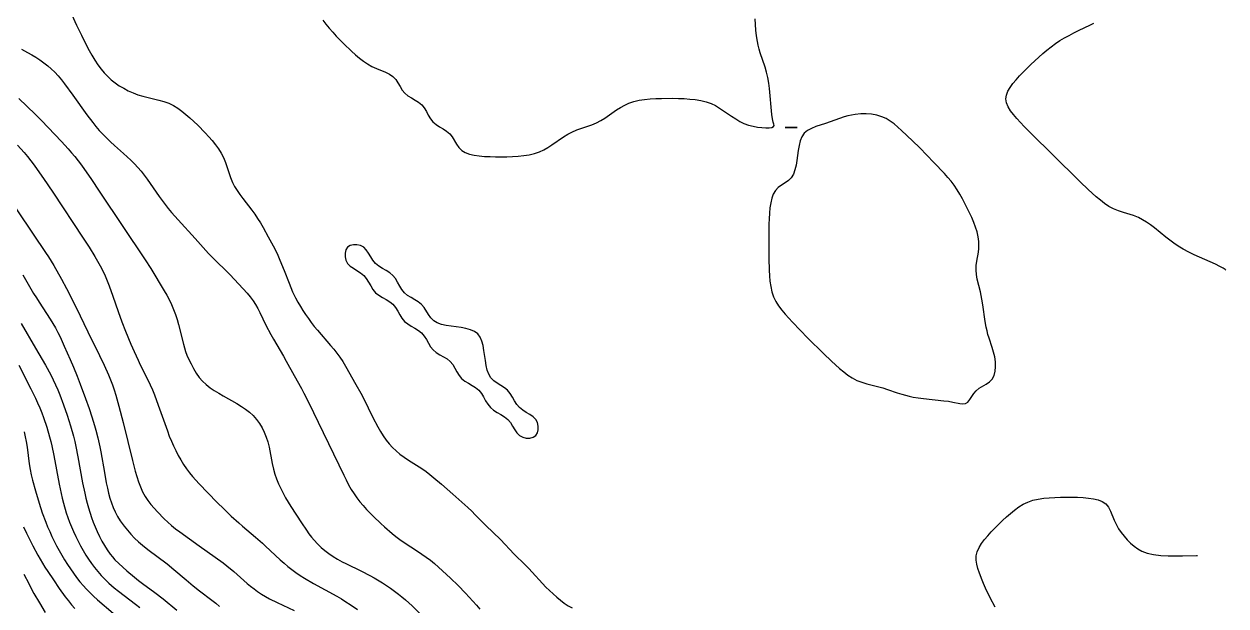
# Model space of a CAD drawing. Header units: metres. Extents: x 560466 to 562029, y 8123360 to 8125060.
# Drawn here: x 561502 to 562029, y 8124425 to 8124680 of the extents above; entities that cross this region are included whole.
import ezdxf

# ---------------------------------------------------------------- set-up
doc = ezdxf.new("R2010")
doc.units = ezdxf.units.M
doc.header["$MEASUREMENT"] = 0
doc.layers.add('Unknown_Line_Type', color=7, linetype='Continuous')

msp = doc.modelspace()

# ---------------------------------------------------------------- linework, layer by layer
at = {"layer": 'Unknown_Line_Type', "color": 18, "true_color": 0x000000}
for points in [[(561522.97, 8124684.37, 4095), (561525.07, 8124679.87, 4095), (561527.23, 8124675.39, 4095), (561529.46, 8124670.95, 4095), (561530.61, 8124668.77, 4095), (561531.81, 8124666.62, 4095), (561533.06, 8124664.52, 4095), (561534.39, 8124662.5, 4095), (561535.82, 8124660.56, 4095), (561537.23, 8124658.93, 4095), (561538.73, 8124657.38, 4095), (561540.31, 8124655.92, 4095), (561541.97, 8124654.57, 4095), (561543.82, 8124653.29, 4095), (561545.75, 8124652.14, 4095), (561547.76, 8124651.1, 4095), (561549.82, 8124650.17, 4095), (561551.92, 8124649.35, 4095), (561554.07, 8124648.66, 4095), (561556.41, 8124648.05, 4095), (561561.08, 8124646.99, 4095), (561563.37, 8124646.37, 4095), (561565.57, 8124645.57, 4095), (561567.54, 8124644.58, 4095), (561569.43, 8124643.4, 4095), (561571.26, 8124642.08, 4095), (561573.03, 8124640.65, 4095), (561574.77, 8124639.15, 4095), (561576.48, 8124637.58, 4095), (561578.16, 8124635.97, 4095), (561581.42, 8124632.65, 4095), (561582.99, 8124630.95, 4095), (561584.51, 8124629.22, 4095), (561585.95, 8124627.45, 4095), (561587.29, 8124625.64, 4095), (561588.5, 8124623.77, 4095), (561589.53, 8124621.84, 4095), (561590.4, 8124619.69, 4095), (561592.51, 8124613.04, 4095), (561593.37, 8124610.89, 4095), (561594.32, 8124609.07, 4095), (561595.41, 8124607.3, 4095), (561596.62, 8124605.58, 4095), (561597.9, 8124603.88, 4095), (561601.87, 8124598.77, 4095), (561603.15, 8124597.02, 4095), (561604.43, 8124595.11, 4095), (561605.65, 8124593.16, 4095), (561606.82, 8124591.17, 4095), (561609.08, 8124587.14, 4095), (561611.23, 8124583.14, 4095), (561612.24, 8124581.17, 4095), (561613.27, 8124579.01, 4095), (561614.24, 8124576.82, 4095), (561616.04, 8124572.39, 4095), (561618.19, 8124566.75, 4095), (561618.94, 8124564.89, 4095), (561619.73, 8124563.05, 4095), (561621.08, 8124560.28, 4095), (561622.09, 8124558.41, 4095), (561623.17, 8124556.58, 4095), (561624.3, 8124554.77, 4095), (561625.47, 8124553, 4095), (561626.69, 8124551.25, 4095), (561627.95, 8124549.53, 4095), (561629.26, 8124547.85, 4095), (561630.65, 8124546.15, 4095), (561636.41, 8124539.53, 4095), (561637.81, 8124537.86, 4095), (561639.16, 8124536.15, 4095), (561640.44, 8124534.39, 4095), (561641.74, 8124532.42, 4095), (561642.95, 8124530.39, 4095), (561647.53, 8124522.44, 4095), (561649.69, 8124518.57, 4095), (561650.79, 8124516.45, 4095), (561654.94, 8124507.9, 4095), (561657.09, 8124503.81, 4095), (561658.24, 8124501.82, 4095), (561659.45, 8124499.89, 4095), (561660.75, 8124498.03, 4095), (561662.11, 8124496.34, 4095), (561663.57, 8124494.74, 4095), (561665.15, 8124493.26, 4095), (561666.82, 8124491.88, 4095), (561668.66, 8124490.54, 4095), (561670.55, 8124489.26, 4095), (561676.35, 8124485.52, 4095), (561678.24, 8124484.2, 4095), (561679.98, 8124482.89, 4095), (561681.69, 8124481.52, 4095), (561685.02, 8124478.66, 4095), (561689.94, 8124474.27, 4095), (561696.63, 8124468.43, 4095), (561698.25, 8124466.92, 4095), (561699.82, 8124465.35, 4095), (561704.43, 8124460.57, 4095), (561710.82, 8124454.44, 4095), (561716.92, 8124448.02, 4095), (561721.71, 8124443.39, 4095), (561723.28, 8124441.82, 4095), (561724.81, 8124440.2, 4095), (561729.29, 8124435.24, 4095), (561730.8, 8124433.66, 4095), (561732.34, 8124432.13, 4095), (561733.91, 8124430.64, 4095), (561735.52, 8124429.22, 4095), (561737.15, 8124427.86, 4095), (561738.81, 8124426.61, 4095), (561740.51, 8124425.46, 4095), (561742.25, 8124424.47, 4095)], [(561633.04, 8124682.05, 4090), (561634.38, 8124680.22, 4090), (561635.82, 8124678.43, 4090), (561637.33, 8124676.68, 4090), (561638.91, 8124674.96, 4090), (561642.18, 8124671.61, 4090), (561645.56, 8124668.4, 4090), (561647.29, 8124666.88, 4090), (561649.05, 8124665.42, 4090), (561650.83, 8124664.06, 4090), (561652.65, 8124662.82, 4090), (561654.51, 8124661.75, 4090), (561656.52, 8124660.83, 4090), (561660.46, 8124659.25, 4090), (561662.22, 8124658.39, 4090), (561663.74, 8124657.33, 4090), (561664.95, 8124656, 4090), (561665.95, 8124654.48, 4090), (561666.87, 8124652.89, 4090), (561667.82, 8124651.35, 4090), (561668.94, 8124649.98, 4090), (561670.31, 8124648.86, 4090), (561671.86, 8124647.91, 4090), (561673.45, 8124647.02, 4090), (561674.99, 8124646.07, 4090), (561676.35, 8124644.94, 4090), (561677.46, 8124643.56, 4090), (561678.38, 8124641.99, 4090), (561679.25, 8124640.36, 4090), (561680.18, 8124638.79, 4090), (561681.28, 8124637.39, 4090), (561682.63, 8124636.25, 4090), (561684.16, 8124635.28, 4090), (561685.75, 8124634.37, 4090), (561687.29, 8124633.4, 4090), (561688.65, 8124632.25, 4090), (561689.77, 8124630.86, 4090), (561691.64, 8124627.7, 4090), (561692.65, 8124626.2, 4090), (561693.89, 8124624.92, 4090), (561695.46, 8124623.97, 4090), (561697.32, 8124623.3, 4090), (561699.38, 8124622.84, 4090), (561701.59, 8124622.53, 4090), (561703.91, 8124622.33, 4090), (561706.3, 8124622.2, 4090), (561708.74, 8124622.14, 4090), (561711.2, 8124622.13, 4090), (561713.68, 8124622.17, 4090), (561716.15, 8124622.26, 4090), (561718.61, 8124622.42, 4090), (561721.04, 8124622.66, 4090), (561723.42, 8124623.02, 4090), (561725.73, 8124623.54, 4090), (561727.95, 8124624.29, 4090), (561729.82, 8124625.16, 4090), (561731.62, 8124626.2, 4090), (561733.37, 8124627.34, 4090), (561738.56, 8124630.93, 4090), (561740.33, 8124632.02, 4090), (561742.15, 8124632.99, 4090), (561744.28, 8124633.88, 4090), (561750.88, 8124636.11, 4090), (561753.02, 8124637, 4090), (561754.84, 8124637.97, 4090), (561756.6, 8124639.06, 4090), (561761.77, 8124642.64, 4090), (561763.52, 8124643.78, 4090), (561765.31, 8124644.81, 4090), (561767.17, 8124645.68, 4090), (561769.38, 8124646.42, 4090), (561771.68, 8124646.93, 4090), (561774.05, 8124647.29, 4090), (561776.47, 8124647.52, 4090), (561778.92, 8124647.67, 4090), (561781.4, 8124647.75, 4090), (561786.38, 8124647.78, 4090), (561788.87, 8124647.72, 4090), (561791.35, 8124647.61, 4090), (561793.82, 8124647.44, 4090), (561796.25, 8124647.17, 4090), (561798.64, 8124646.79, 4090), (561800.96, 8124646.24, 4090), (561803.2, 8124645.47, 4090), (561805.09, 8124644.57, 4090), (561806.91, 8124643.5, 4090), (561808.69, 8124642.33, 4090), (561812.2, 8124639.88, 4090), (561813.96, 8124638.71, 4090), (561815.75, 8124637.64, 4090), (561817.58, 8124636.73, 4090), (561819.58, 8124636, 4090), (561821.59, 8124635.49, 4090), (561823.57, 8124635.14, 4090), (561825.46, 8124634.92, 4090), (561827.2, 8124634.84, 4090), (561828.7, 8124634.87, 4090), (561829.87, 8124635.04, 4090), (561830.58, 8124635.37, 4090), (561830.76, 8124635.82, 4090), (561830.64, 8124636.48, 4090), (561830.4, 8124637.38, 4090), (561830.11, 8124638.84, 4090), (561829.86, 8124640.64, 4090), (561828.76, 8124652.01, 4090), (561828.44, 8124654.44, 4090), (561828.03, 8124656.87, 4090), (561827.49, 8124659.26, 4090), (561826.86, 8124661.38, 4090), (561824.71, 8124667.69, 4090), (561824.24, 8124669.32, 4090), (561823.83, 8124670.97, 4090), (561823.48, 8124672.64, 4090), (561823.09, 8124675.09, 4090), (561822.82, 8124677.57, 4090), (561822.64, 8124680.06, 4090), (561822.53, 8124682.56, 4090)], [(562028.84, 8124572.5, 4095), (562028.54, 8124572.75, 4095), (562027.6, 8124573.3, 4095), (562026.13, 8124574.09, 4095), (562024.21, 8124575.04, 4095), (562014.97, 8124579.22, 4095), (562012.57, 8124580.39, 4095), (562010.11, 8124581.71, 4095), (562007.91, 8124583.02, 4095), (562006.02, 8124584.29, 4095), (562004.23, 8124585.59, 4095), (562002.52, 8124586.92, 4095), (561997.49, 8124590.98, 4095), (561995.8, 8124592.27, 4095), (561994.08, 8124593.47, 4095), (561992.32, 8124594.56, 4095), (561990.49, 8124595.5, 4095), (561988.34, 8124596.35, 4095), (561983.91, 8124597.72, 4095), (561981.71, 8124598.44, 4095), (561979.57, 8124599.31, 4095), (561977.58, 8124600.39, 4095), (561975.66, 8124601.66, 4095), (561973.81, 8124603.07, 4095), (561971.99, 8124604.59, 4095), (561970.2, 8124606.17, 4095), (561968.43, 8124607.81, 4095), (561964.93, 8124611.18, 4095), (561952.68, 8124623.29, 4095), (561943.86, 8124631.96, 4095), (561940.41, 8124635.42, 4095), (561938.75, 8124637.15, 4095), (561937.17, 8124638.88, 4095), (561935.71, 8124640.61, 4095), (561934.42, 8124642.34, 4095), (561933.36, 8124644.08, 4095), (561932.63, 8124645.81, 4095), (561932.35, 8124647.54, 4095), (561932.6, 8124649.21, 4095), (561933.28, 8124650.89, 4095), (561934.27, 8124652.56, 4095), (561935.5, 8124654.24, 4095), (561936.89, 8124655.91, 4095), (561938.39, 8124657.58, 4095), (561939.98, 8124659.24, 4095), (561943.32, 8124662.55, 4095), (561946.79, 8124665.79, 4095), (561948.57, 8124667.36, 4095), (561950.38, 8124668.89, 4095), (561952.23, 8124670.36, 4095), (561954.14, 8124671.75, 4095), (561956.09, 8124673.02, 4095), (561958.09, 8124674.21, 4095), (561960.13, 8124675.34, 4095), (561962.2, 8124676.42, 4095), (561964.28, 8124677.46, 4095), (561969.46, 8124679.94, 4095), (561970.99, 8124680.71, 4095)], [(561500.91, 8124669.26, 4100), (561503.64, 8124667.87, 4100), (561505.49, 8124666.83, 4100), (561507.29, 8124665.73, 4100), (561509.05, 8124664.56, 4100), (561510.76, 8124663.33, 4100), (561512.42, 8124662.05, 4100), (561514.01, 8124660.68, 4100), (561515.51, 8124659.24, 4100), (561517.01, 8124657.59, 4100), (561518.43, 8124655.85, 4100), (561519.8, 8124654.06, 4100), (561523.47, 8124649.08, 4100), (561529.6, 8124640.51, 4100), (561532.17, 8124637.11, 4100), (561533.52, 8124635.45, 4100), (561535.06, 8124633.69, 4100), (561536.65, 8124631.98, 4100), (561538.29, 8124630.31, 4100), (561539.97, 8124628.69, 4100), (561541.7, 8124627.12, 4100), (561545.66, 8124623.64, 4100), (561547.29, 8124622.15, 4100), (561548.87, 8124620.64, 4100), (561550.41, 8124619.08, 4100), (561551.9, 8124617.48, 4100), (561553.34, 8124615.84, 4100), (561554.73, 8124614.14, 4100), (561556.06, 8124612.39, 4100), (561557.39, 8124610.5, 4100), (561561.27, 8124604.76, 4100), (561562.56, 8124602.97, 4100), (561565.26, 8124599.47, 4100), (561566.67, 8124597.77, 4100), (561569.58, 8124594.46, 4100), (561577.07, 8124586.39, 4100), (561582.98, 8124579.76, 4100), (561584.5, 8124578.14, 4100), (561586.08, 8124576.58, 4100), (561590.86, 8124571.99, 4100), (561592.39, 8124570.4, 4100), (561599.79, 8124562.35, 4100), (561601.19, 8124560.73, 4100), (561602.49, 8124559.02, 4100), (561603.53, 8124557.41, 4100), (561604.48, 8124555.72, 4100), (561605.37, 8124553.99, 4100), (561608.09, 8124548.39, 4100), (561610.21, 8124544.31, 4100), (561611.34, 8124542.3, 4100), (561615.85, 8124534.73, 4100), (561617, 8124532.65, 4100), (561620.39, 8124526.35, 4100), (561623.69, 8124520.58, 4100), (561624.76, 8124518.64, 4100), (561626.91, 8124514.37, 4100), (561630.97, 8124505.84, 4100), (561642.15, 8124482.71, 4100), (561643.21, 8124480.57, 4100), (561644.32, 8124478.46, 4100), (561645.5, 8124476.4, 4100), (561646.68, 8124474.54, 4100), (561647.95, 8124472.74, 4100), (561649.29, 8124471, 4100), (561650.71, 8124469.31, 4100), (561652.19, 8124467.69, 4100), (561655.28, 8124464.56, 4100), (561658.45, 8124461.51, 4100), (561660.06, 8124460.02, 4100), (561663.36, 8124457.13, 4100), (561665.06, 8124455.75, 4100), (561666.8, 8124454.43, 4100), (561668.69, 8124453.11, 4100), (561674.52, 8124449.37, 4100), (561676.45, 8124448.11, 4100), (561678.34, 8124446.79, 4100), (561680.19, 8124445.38, 4100), (561682, 8124443.89, 4100), (561685.51, 8124440.79, 4100), (561688.93, 8124437.56, 4100), (561692.29, 8124434.26, 4100), (561695.58, 8124430.91, 4100), (561697.2, 8124429.2, 4100), (561698.79, 8124427.48, 4100), (561700.33, 8124425.72, 4100), (561701.82, 8124423.92, 4100)], [(561499.85, 8124647.67, 4105), (561506.88, 8124640.84, 4105), (561509.65, 8124638.05, 4105), (561518.47, 8124628.8, 4105), (561521.45, 8124625.56, 4105), (561522.9, 8124623.9, 4105), (561524.31, 8124622.21, 4105), (561525.79, 8124620.35, 4105), (561527.22, 8124618.44, 4105), (561528.62, 8124616.51, 4105), (561531.34, 8124612.59, 4105), (561535.35, 8124606.64, 4105), (561555.15, 8124576.95, 4105), (561557.59, 8124573.13, 4105), (561563.48, 8124563.41, 4105), (561564.58, 8124561.51, 4105), (561565.63, 8124559.58, 4105), (561566.65, 8124557.45, 4105), (561567.59, 8124555.27, 4105), (561568.42, 8124553.04, 4105), (561569.17, 8124550.79, 4105), (561569.76, 8124548.72, 4105), (561571.9, 8124540.08, 4105), (561572.36, 8124538.46, 4105), (561572.88, 8124536.86, 4105), (561573.46, 8124535.3, 4105), (561574.31, 8124533.31, 4105), (561575.25, 8124531.38, 4105), (561576.33, 8124529.34, 4105), (561577.5, 8124527.38, 4105), (561578.79, 8124525.52, 4105), (561580.25, 8124523.8, 4105), (561581.84, 8124522.31, 4105), (561583.59, 8124520.96, 4105), (561585.45, 8124519.7, 4105), (561587.38, 8124518.52, 4105), (561589.36, 8124517.38, 4105), (561595.36, 8124513.99, 4105), (561597.3, 8124512.81, 4105), (561599.17, 8124511.56, 4105), (561600.94, 8124510.22, 4105), (561602.55, 8124508.74, 4105), (561603.99, 8124507.09, 4105), (561605.25, 8124505.31, 4105), (561606.37, 8124503.41, 4105), (561607.35, 8124501.43, 4105), (561608.2, 8124499.37, 4105), (561608.9, 8124497.25, 4105), (561609.48, 8124494.91, 4105), (561610.82, 8124487.73, 4105), (561611.36, 8124485.35, 4105), (561612, 8124483.16, 4105), (561612.77, 8124481.01, 4105), (561613.63, 8124478.89, 4105), (561614.58, 8124476.8, 4105), (561615.6, 8124474.73, 4105), (561616.7, 8124472.71, 4105), (561617.82, 8124470.8, 4105), (561618.99, 8124468.93, 4105), (561623.6, 8124461.74, 4105), (561625.81, 8124458.5, 4105), (561626.91, 8124457, 4105), (561628.05, 8124455.54, 4105), (561629.25, 8124454.13, 4105), (561630.73, 8124452.54, 4105), (561632.28, 8124451.03, 4105), (561633.91, 8124449.61, 4105), (561635.62, 8124448.28, 4105), (561637.5, 8124447, 4105), (561639.47, 8124445.82, 4105), (561641.49, 8124444.73, 4105), (561643.07, 8124443.93, 4105), (561649.94, 8124440.65, 4105), (561653.6, 8124438.74, 4105), (561655.47, 8124437.69, 4105), (561659.13, 8124435.46, 4105), (561662.7, 8124433.1, 4105), (561664.45, 8124431.86, 4105), (561666.16, 8124430.58, 4105), (561667.7, 8124429.36, 4105), (561669.21, 8124428.1, 4105), (561670.68, 8124426.8, 4105), (561672.12, 8124425.46, 4105), (561676.3, 8124421.33, 4105)], [(561914.67, 8124514.02, 4090), (561915.7, 8124514.7, 4090), (561916.57, 8124515.78, 4090), (561918.3, 8124518.41, 4090), (561919.38, 8124519.66, 4090), (561920.72, 8124520.72, 4090), (561923.76, 8124522.55, 4090), (561925.19, 8124523.56, 4090), (561926.37, 8124524.79, 4090), (561927.19, 8124526.35, 4090), (561927.66, 8124528.18, 4090), (561927.86, 8124530.19, 4090), (561927.8, 8124532.32, 4090), (561927.49, 8124534.51, 4090), (561927, 8124536.51, 4090), (561926.37, 8124538.53, 4090), (561925.01, 8124542.64, 4090), (561924.54, 8124544.25, 4090), (561924.12, 8124545.88, 4090), (561923.75, 8124547.54, 4090), (561923.3, 8124549.96, 4090), (561922.24, 8124557.29, 4090), (561921.85, 8124559.7, 4090), (561921.19, 8124562.94, 4090), (561919.84, 8124568.57, 4090), (561919.48, 8124570.54, 4090), (561919.32, 8124572.5, 4090), (561919.42, 8124574.45, 4090), (561919.69, 8124576.41, 4090), (561920.37, 8124580.37, 4090), (561920.53, 8124581.9, 4090), (561920.6, 8124583.45, 4090), (561920.55, 8124585, 4090), (561920.26, 8124587.11, 4090), (561919.76, 8124589.21, 4090), (561919.1, 8124591.31, 4090), (561918.31, 8124593.4, 4090), (561917.44, 8124595.49, 4090), (561916.49, 8124597.57, 4090), (561915.49, 8124599.65, 4090), (561914.44, 8124601.71, 4090), (561913.34, 8124603.74, 4090), (561912.2, 8124605.76, 4090), (561910.99, 8124607.73, 4090), (561909.7, 8124609.65, 4090), (561908.39, 8124611.43, 4090), (561906.99, 8124613.14, 4090), (561905.51, 8124614.79, 4090), (561900.86, 8124619.58, 4090), (561894.71, 8124626.05, 4090), (561891.5, 8124629.15, 4090), (561886.67, 8124633.67, 4090), (561885.06, 8124635.14, 4090), (561883.42, 8124636.52, 4090), (561881.72, 8124637.77, 4090), (561879.94, 8124638.85, 4090), (561878.06, 8124639.7, 4090), (561875.84, 8124640.36, 4090), (561873.54, 8124640.76, 4090), (561871.18, 8124640.93, 4090), (561868.79, 8124640.91, 4090), (561866.39, 8124640.69, 4090), (561864.75, 8124640.42, 4090), (561863.12, 8124640.07, 4090), (561861.52, 8124639.64, 4090), (561859.44, 8124638.97, 4090), (561853.4, 8124636.75, 4090), (561849.13, 8124635.34, 4090), (561847.18, 8124634.59, 4090), (561845.44, 8124633.67, 4090), (561844.02, 8124632.49, 4090), (561842.99, 8124630.95, 4090), (561842.27, 8124629.13, 4090), (561841.76, 8124627.11, 4090), (561841.38, 8124624.96, 4090), (561840.76, 8124620.56, 4090), (561840.4, 8124618.42, 4090), (561839.92, 8124616.39, 4090), (561839.26, 8124614.55, 4090), (561838.33, 8124612.98, 4090), (561837.08, 8124611.72, 4090), (561835.62, 8124610.68, 4090), (561834.09, 8124609.7, 4090), (561832.63, 8124608.66, 4090), (561831.37, 8124607.41, 4090), (561830.44, 8124605.83, 4090), (561829.77, 8124603.98, 4090), (561829.31, 8124601.92, 4090), (561829, 8124599.72, 4090), (561828.79, 8124597.4, 4090), (561828.65, 8124595.02, 4090), (561828.56, 8124592.57, 4090), (561828.46, 8124587.6, 4090), (561828.44, 8124582.56, 4090), (561828.46, 8124577.53, 4090), (561828.59, 8124572.53, 4090), (561828.73, 8124570.06, 4090), (561828.96, 8124567.64, 4090), (561829.3, 8124565.26, 4090), (561829.82, 8124562.95, 4090), (561830.56, 8124560.75, 4090), (561831.55, 8124558.73, 4090), (561832.76, 8124556.81, 4090), (561834.14, 8124554.95, 4090), (561835.62, 8124553.14, 4090), (561837.19, 8124551.37, 4090), (561838.82, 8124549.62, 4090), (561842.17, 8124546.16, 4090), (561845.59, 8124542.72, 4090), (561852.49, 8124535.9, 4090), (561855.97, 8124532.56, 4090), (561857.72, 8124530.94, 4090), (561859.5, 8124529.37, 4090), (561861.31, 8124527.88, 4090), (561863.16, 8124526.49, 4090), (561865.07, 8124525.25, 4090), (561867.07, 8124524.19, 4090), (561869.24, 8124523.35, 4090), (561871.5, 8124522.68, 4090), (561876.14, 8124521.53, 4090), (561878.47, 8124520.9, 4090), (561880.54, 8124520.24, 4090), (561884.69, 8124518.78, 4090), (561886.78, 8124518.1, 4090), (561888.4, 8124517.64, 4090), (561890.05, 8124517.23, 4090), (561891.7, 8124516.88, 4090), (561893.98, 8124516.51, 4090), (561896.27, 8124516.21, 4090), (561905.16, 8124515.29, 4090), (561907.21, 8124515.01, 4090), (561909.12, 8124514.67, 4090), (561912.25, 8124513.99, 4090), (561913.55, 8124513.85, 4090), (561914.67, 8124514.02, 4090)], [(561835.6, 8124635, 4090), (561840.84, 8124635, 4090), (561835.6, 8124635, 4090)], [(561499.15, 8124627.21, 4110), (561502.1, 8124623.95, 4110), (561503.52, 8124622.26, 4110), (561505.01, 8124620.38, 4110), (561506.44, 8124618.46, 4110), (561507.84, 8124616.52, 4110), (561510.58, 8124612.57, 4110), (561514.61, 8124606.58, 4110), (561527.93, 8124586.55, 4110), (561530.55, 8124582.53, 4110), (561533.09, 8124578.46, 4110), (561534.31, 8124576.4, 4110), (561535.47, 8124574.32, 4110), (561536.56, 8124572.2, 4110), (561537.55, 8124570.04, 4110), (561538.47, 8124567.85, 4110), (561539.34, 8124565.63, 4110), (561540.98, 8124561.15, 4110), (561543.36, 8124554.37, 4110), (561544.98, 8124549.87, 4110), (561546.59, 8124545.72, 4110), (561548.93, 8124540.03, 4110), (561550.32, 8124536.77, 4110), (561552.01, 8124533.04, 4110), (561553.02, 8124530.95, 4110), (561556.56, 8124523.86, 4110), (561557.35, 8124522.18, 4110), (561558.3, 8124520, 4110), (561559.2, 8124517.79, 4110), (561560.87, 8124513.31, 4110), (561564.88, 8124502.04, 4110), (561565.73, 8124499.8, 4110), (561566.64, 8124497.6, 4110), (561567.58, 8124495.48, 4110), (561568.58, 8124493.4, 4110), (561569.63, 8124491.35, 4110), (561570.76, 8124489.33, 4110), (561571.95, 8124487.37, 4110), (561573.23, 8124485.47, 4110), (561574.55, 8124483.74, 4110), (561575.94, 8124482.06, 4110), (561577.39, 8124480.43, 4110), (561578.88, 8124478.83, 4110), (561586.61, 8124470.9, 4110), (561589.73, 8124467.79, 4110), (561592.91, 8124464.73, 4110), (561596.15, 8124461.74, 4110), (561597.81, 8124460.28, 4110), (561603.55, 8124455.49, 4110), (561606.51, 8124452.91, 4110), (561607.96, 8124451.59, 4110), (561614.37, 8124445.53, 4110), (561616.02, 8124444.08, 4110), (561617.72, 8124442.67, 4110), (561619.45, 8124441.31, 4110), (561621.22, 8124440.01, 4110), (561623.1, 8124438.73, 4110), (561625.02, 8124437.51, 4110), (561628.95, 8124435.18, 4110), (561639.15, 8124429.58, 4110), (561641.16, 8124428.42, 4110), (561643.09, 8124427.24, 4110), (561644.99, 8124426.02, 4110), (561648.23, 8124423.8, 4110)], [(561492.09, 8124609.15, 4115), (561506.09, 8124588.24, 4115), (561511.52, 8124580.26, 4115), (561512.76, 8124578.34, 4115), (561515.14, 8124574.45, 4115), (561518.54, 8124568.49, 4115), (561520.69, 8124564.46, 4115), (561524.89, 8124556.09, 4115), (561530.03, 8124545.48, 4115), (561535.16, 8124535.03, 4115), (561537.16, 8124530.83, 4115), (561539.08, 8124526.6, 4115), (561539.97, 8124524.46, 4115), (561540.81, 8124522.3, 4115), (561541.61, 8124519.99, 4115), (561542.34, 8124517.66, 4115), (561543.67, 8124512.94, 4115), (561545.49, 8124505.8, 4115), (561549.54, 8124489.07, 4115), (561550.79, 8124484.35, 4115), (561551.48, 8124482.02, 4115), (561552.22, 8124479.73, 4115), (561553.05, 8124477.5, 4115), (561554.01, 8124475.34, 4115), (561555.12, 8124473.28, 4115), (561556.3, 8124471.53, 4115), (561557.62, 8124469.85, 4115), (561559.03, 8124468.23, 4115), (561560.49, 8124466.64, 4115), (561563.53, 8124463.52, 4115), (561565.11, 8124462.01, 4115), (561566.74, 8124460.56, 4115), (561568.5, 8124459.14, 4115), (561570.31, 8124457.78, 4115), (561578.82, 8124451.69, 4115), (561585.83, 8124446.73, 4115), (561589.28, 8124444.2, 4115), (561590.98, 8124442.9, 4115), (561594.02, 8124440.42, 4115), (561599.88, 8124435.25, 4115), (561601.36, 8124434.01, 4115), (561602.88, 8124432.81, 4115), (561604.43, 8124431.67, 4115), (561606.13, 8124430.56, 4115), (561607.88, 8124429.52, 4115), (561609.68, 8124428.55, 4115), (561613.06, 8124426.9, 4115), (561620.47, 8124423.43, 4115)], [(561726.33, 8124499.99, 4090), (561727.08, 8124501.14, 4090), (561727.43, 8124502.57, 4090), (561727.43, 8124504.13, 4090), (561727.07, 8124505.67, 4090), (561726.32, 8124507.06, 4090), (561725.16, 8124508.21, 4090), (561723.72, 8124509.18, 4090), (561722.16, 8124510.11, 4090), (561720.61, 8124511.09, 4090), (561719.21, 8124512.24, 4090), (561718.05, 8124513.65, 4090), (561717.05, 8124515.22, 4090), (561716.12, 8124516.86, 4090), (561715.13, 8124518.43, 4090), (561713.98, 8124519.84, 4090), (561712.58, 8124520.99, 4090), (561709.45, 8124522.94, 4090), (561707.96, 8124523.98, 4090), (561706.7, 8124525.25, 4090), (561705.77, 8124526.84, 4090), (561705.11, 8124528.69, 4090), (561704.64, 8124530.73, 4090), (561704.28, 8124532.89, 4090), (561703.65, 8124537.28, 4090), (561703.27, 8124539.4, 4090), (561702.74, 8124541.38, 4090), (561702, 8124543.14, 4090), (561700.95, 8124544.59, 4090), (561699.5, 8124545.65, 4090), (561697.73, 8124546.38, 4090), (561695.75, 8124546.9, 4090), (561693.63, 8124547.29, 4090), (561689.24, 8124547.9, 4090), (561687.09, 8124548.25, 4090), (561685.06, 8124548.72, 4090), (561683.2, 8124549.37, 4090), (561681.62, 8124550.28, 4090), (561680.36, 8124551.53, 4090), (561679.32, 8124552.99, 4090), (561677.39, 8124556.08, 4090), (561676.26, 8124557.45, 4090), (561674.87, 8124558.57, 4090), (561673.31, 8124559.53, 4090), (561671.7, 8124560.43, 4090), (561670.15, 8124561.39, 4090), (561668.77, 8124562.54, 4090), (561667.65, 8124563.94, 4090), (561666.7, 8124565.53, 4090), (561665.81, 8124567.17, 4090), (561664.86, 8124568.76, 4090), (561663.72, 8124570.18, 4090), (561662.33, 8124571.34, 4090), (561660.76, 8124572.33, 4090), (561659.12, 8124573.27, 4090), (561657.54, 8124574.25, 4090), (561656.13, 8124575.41, 4090), (561654.97, 8124576.81, 4090), (561653.99, 8124578.35, 4090), (561653.06, 8124579.91, 4090), (561652.07, 8124581.34, 4090), (561650.92, 8124582.5, 4090), (561649.53, 8124583.24, 4090), (561647.98, 8124583.6, 4090), (561646.43, 8124583.6, 4090), (561645, 8124583.25, 4090), (561643.84, 8124582.5, 4090), (561643.1, 8124581.35, 4090), (561642.74, 8124579.91, 4090), (561642.74, 8124578.36, 4090), (561643.1, 8124576.81, 4090), (561643.84, 8124575.42, 4090), (561645, 8124574.27, 4090), (561646.43, 8124573.28, 4090), (561647.99, 8124572.35, 4090), (561649.53, 8124571.36, 4090), (561650.93, 8124570.2, 4090), (561652.08, 8124568.79, 4090), (561653.06, 8124567.21, 4090), (561653.99, 8124565.57, 4090), (561654.98, 8124563.99, 4090), (561656.14, 8124562.59, 4090), (561657.55, 8124561.46, 4090), (561659.14, 8124560.5, 4090), (561660.77, 8124559.6, 4090), (561662.35, 8124558.64, 4090), (561663.75, 8124557.52, 4090), (561664.89, 8124556.13, 4090), (561665.84, 8124554.57, 4090), (561666.74, 8124552.96, 4090), (561667.7, 8124551.4, 4090), (561668.83, 8124550.02, 4090), (561670.21, 8124548.9, 4090), (561671.77, 8124547.95, 4090), (561673.39, 8124547.06, 4090), (561674.94, 8124546.11, 4090), (561676.32, 8124544.99, 4090), (561677.45, 8124543.61, 4090), (561678.39, 8124542.06, 4090), (561679.28, 8124540.44, 4090), (561680.23, 8124538.89, 4090), (561681.35, 8124537.51, 4090), (561682.73, 8124536.39, 4090), (561684.29, 8124535.44, 4090), (561685.9, 8124534.55, 4090), (561687.45, 8124533.6, 4090), (561688.83, 8124532.48, 4090), (561689.96, 8124531.1, 4090), (561690.9, 8124529.54, 4090), (561691.79, 8124527.93, 4090), (561692.74, 8124526.37, 4090), (561693.86, 8124524.98, 4090), (561695.25, 8124523.86, 4090), (561696.8, 8124522.9, 4090), (561698.42, 8124522, 4090), (561699.98, 8124521.04, 4090), (561701.36, 8124519.91, 4090), (561702.49, 8124518.51, 4090), (561703.44, 8124516.93, 4090), (561704.34, 8124515.29, 4090), (561705.3, 8124513.71, 4090), (561706.44, 8124512.3, 4090), (561707.84, 8124511.14, 4090), (561709.41, 8124510.15, 4090), (561711.05, 8124509.22, 4090), (561712.63, 8124508.23, 4090), (561714.05, 8124507.08, 4090), (561715.21, 8124505.68, 4090), (561716.19, 8124504.14, 4090), (561717.12, 8124502.58, 4090), (561718.11, 8124501.15, 4090), (561719.26, 8124500, 4090), (561720.65, 8124499.25, 4090), (561722.2, 8124498.89, 4090), (561723.75, 8124498.89, 4090), (561725.18, 8124499.25, 4090), (561726.33, 8124499.99, 4090)], [(561501.58, 8124570.38, 4120), (561506.28, 8124562.29, 4120), (561507.48, 8124560.31, 4120), (561508.66, 8124558.43, 4120), (561513.51, 8124550.98, 4120), (561514.67, 8124549.1, 4120), (561515.79, 8124547.18, 4120), (561516.84, 8124545.22, 4120), (561517.84, 8124543.23, 4120), (561519.72, 8124539.18, 4120), (561522.28, 8124533.38, 4120), (561523.75, 8124529.96, 4120), (561525.32, 8124526.09, 4120), (561526.72, 8124522.49, 4120), (561529.01, 8124516.31, 4120), (561530.6, 8124511.86, 4120), (561531.79, 8124508.23, 4120), (561532.95, 8124504.4, 4120), (561533.52, 8124502.4, 4120), (561534.36, 8124499.07, 4120), (561535.21, 8124495.14, 4120), (561535.65, 8124492.87, 4120), (561537.26, 8124483.78, 4120), (561538.1, 8124479.25, 4120), (561538.57, 8124477, 4120), (561539.1, 8124474.77, 4120), (561539.7, 8124472.58, 4120), (561540.37, 8124470.52, 4120), (561541.13, 8124468.5, 4120), (561542, 8124466.54, 4120), (561543.04, 8124464.56, 4120), (561544.2, 8124462.65, 4120), (561545.02, 8124461.46, 4120), (561545.89, 8124460.3, 4120), (561547.36, 8124458.51, 4120), (561548.91, 8124456.79, 4120), (561550.54, 8124455.12, 4120), (561552.23, 8124453.51, 4120), (561553.98, 8124451.96, 4120), (561556.26, 8124450.1, 4120), (561564.76, 8124443.78, 4120), (561567.73, 8124441.37, 4120), (561573.09, 8124436.79, 4120), (561576.24, 8124434.18, 4120), (561578.96, 8124432.04, 4120), (561584.34, 8124427.91, 4120), (561586.06, 8124426.52, 4120), (561587.77, 8124425.11, 4120)], [(561500.79, 8124549.17, 4125), (561507.15, 8124538.3, 4125), (561511.41, 8124530.86, 4125), (561513.74, 8124526.61, 4125), (561514.84, 8124524.46, 4125), (561515.89, 8124522.28, 4125), (561516.85, 8124520.1, 4125), (561517.74, 8124517.89, 4125), (561519.4, 8124513.41, 4125), (561520.94, 8124508.88, 4125), (561522.38, 8124504.32, 4125), (561523.69, 8124499.72, 4125), (561524.28, 8124497.4, 4125), (561524.79, 8124495.16, 4125), (561525.69, 8124490.64, 4125), (561527.73, 8124479.29, 4125), (561528.64, 8124474.77, 4125), (561529.16, 8124472.52, 4125), (561529.71, 8124470.4, 4125), (561530.32, 8124468.29, 4125), (561531.67, 8124464.13, 4125), (561532.42, 8124462.08, 4125), (561533.22, 8124460.05, 4125), (561534.15, 8124457.93, 4125), (561535.15, 8124455.85, 4125), (561536.21, 8124453.81, 4125), (561537.35, 8124451.81, 4125), (561538.56, 8124449.88, 4125), (561539.88, 8124448.02, 4125), (561540.78, 8124446.88, 4125), (561541.92, 8124445.58, 4125), (561543.57, 8124443.91, 4125), (561545.3, 8124442.31, 4125), (561547.08, 8124440.76, 4125), (561550.47, 8124437.95, 4125), (561552.19, 8124436.58, 4125), (561553.94, 8124435.23, 4125), (561559.44, 8124431.21, 4125), (561562.98, 8124428.48, 4125), (561569.03, 8124423.45, 4125)], [(561499.81, 8124530.9, 4130), (561505.05, 8124520.52, 4130), (561507.06, 8124516.39, 4130), (561508.02, 8124514.3, 4130), (561508.97, 8124512.11, 4130), (561509.86, 8124509.91, 4130), (561510.63, 8124507.86, 4130), (561512.03, 8124503.71, 4130), (561513.27, 8124499.52, 4130), (561513.81, 8124497.4, 4130), (561514.24, 8124495.52, 4130), (561515.11, 8124491.32, 4130), (561517.44, 8124478.74, 4130), (561518.29, 8124474.61, 4130), (561518.77, 8124472.55, 4130), (561519.33, 8124470.43, 4130), (561520.58, 8124466.23, 4130), (561522.02, 8124462.1, 4130), (561522.82, 8124460.06, 4130), (561523.73, 8124457.92, 4130), (561524.7, 8124455.81, 4130), (561525.72, 8124453.73, 4130), (561526.79, 8124451.68, 4130), (561527.92, 8124449.65, 4130), (561529.11, 8124447.67, 4130), (561530.33, 8124445.81, 4130), (561531.6, 8124443.99, 4130), (561532.94, 8124442.22, 4130), (561534.34, 8124440.5, 4130), (561535.88, 8124438.74, 4130), (561537.5, 8124437.05, 4130), (561539.17, 8124435.41, 4130), (561541.6, 8124433.28, 4130), (561543.43, 8124431.81, 4130), (561550.91, 8124426.12, 4130), (561552.74, 8124424.66, 4130)], [(561502.06, 8124501.6, 4135), (561502.58, 8124499.5, 4135), (561503.02, 8124497.37, 4135), (561503.41, 8124494.94, 4135), (561504.35, 8124487.59, 4135), (561504.74, 8124485.15, 4135), (561505.22, 8124482.79, 4135), (561505.78, 8124480.44, 4135), (561507.06, 8124475.77, 4135), (561508.69, 8124470.39, 4135), (561510.07, 8124466.23, 4135), (561511.58, 8124462.11, 4135), (561512.4, 8124460.08, 4135), (561513.32, 8124457.94, 4135), (561514.28, 8124455.83, 4135), (561516.35, 8124451.66, 4135), (561517.44, 8124449.61, 4135), (561518.58, 8124447.59, 4135), (561519.79, 8124445.57, 4135), (561521.05, 8124443.58, 4135), (561522.36, 8124441.63, 4135), (561523.7, 8124439.7, 4135), (561525.09, 8124437.81, 4135), (561526.54, 8124435.96, 4135), (561528.05, 8124434.17, 4135), (561529.23, 8124432.88, 4135), (561530.87, 8124431.2, 4135), (561532.56, 8124429.58, 4135), (561534.3, 8124428, 4135), (561541.07, 8124422.19, 4135)], [(561927.69, 8124424.77, 4095), (561925.53, 8124428.92, 4095), (561923.5, 8124433.09, 4095), (561922.57, 8124435.18, 4095), (561921.94, 8124436.72, 4095), (561920.81, 8124439.77, 4095), (561920.16, 8124441.72, 4095), (561919.65, 8124443.62, 4095), (561919.36, 8124445.47, 4095), (561919.38, 8124447.28, 4095), (561919.84, 8124449.12, 4095), (561920.65, 8124450.92, 4095), (561921.74, 8124452.68, 4095), (561923.01, 8124454.41, 4095), (561924.44, 8124456.13, 4095), (561925.96, 8124457.83, 4095), (561927.55, 8124459.51, 4095), (561930.9, 8124462.8, 4095), (561932.62, 8124464.39, 4095), (561934.39, 8124465.93, 4095), (561936.19, 8124467.38, 4095), (561938.05, 8124468.73, 4095), (561939.97, 8124469.91, 4095), (561941.97, 8124470.89, 4095), (561944.22, 8124471.65, 4095), (561946.56, 8124472.18, 4095), (561948.96, 8124472.53, 4095), (561951.42, 8124472.77, 4095), (561953.9, 8124472.92, 4095), (561956.39, 8124473, 4095), (561961.36, 8124473.01, 4095), (561963.81, 8124472.95, 4095), (561966.21, 8124472.82, 4095), (561968.53, 8124472.61, 4095), (561970.75, 8124472.28, 4095), (561972.8, 8124471.79, 4095), (561974.64, 8124471.07, 4095), (561976.19, 8124470.04, 4095), (561977.37, 8124468.62, 4095), (561978.3, 8124466.9, 4095), (561979.9, 8124462.99, 4095), (561980.8, 8124460.96, 4095), (561981.77, 8124459.22, 4095), (561982.9, 8124457.53, 4095), (561984.16, 8124455.9, 4095), (561985.52, 8124454.35, 4095), (561986.99, 8124452.89, 4095), (561988.54, 8124451.54, 4095), (561990.19, 8124450.34, 4095), (561991.95, 8124449.34, 4095), (561994.31, 8124448.49, 4095), (561997.15, 8124447.91, 4095), (562000.29, 8124447.54, 4095), (562003.56, 8124447.35, 4095), (562006.79, 8124447.28, 4095), (562009.81, 8124447.3, 4095), (562015.89, 8124447.51, 4095), (562016.34, 8124447.5, 4095)], [(561501.83, 8124460.04, 4140), (561503.13, 8124457.24, 4140), (561504.84, 8124453.74, 4140), (561505.9, 8124451.66, 4140), (561508.11, 8124447.56, 4140), (561510.15, 8124444.06, 4140), (561511.22, 8124442.33, 4140), (561512.42, 8124440.46, 4140), (561514.91, 8124436.75, 4140), (561517.47, 8124433.04, 4140), (561520.13, 8124429.37, 4140), (561521.52, 8124427.58, 4140), (561522.92, 8124425.89, 4140), (561524.37, 8124424.23, 4140)], [(561501.96, 8124439.32, 4145), (561504.09, 8124435.13, 4145), (561505.24, 8124432.99, 4145), (561506.42, 8124430.87, 4145), (561508.86, 8124426.68, 4145), (561511.36, 8124422.52, 4145)]]:
    msp.add_polyline3d(points, dxfattribs=at)

doc.saveas('drawing.dxf')
